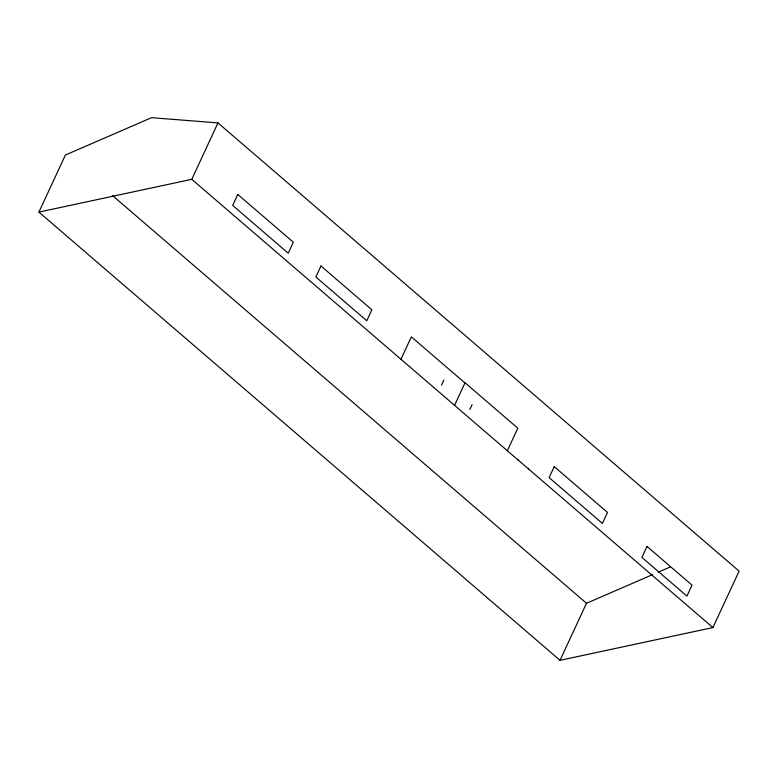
<?xml version="1.0" encoding="UTF-8"?>
<svg xmlns="http://www.w3.org/2000/svg" width="778" height="778" viewBox="0 0 778 778"><rect width="100%" height="100%" fill="white"/><g stroke="black" fill="none" stroke-linecap="round" stroke-linejoin="round"><path stroke-width="1.17" d="M38.9 212.102L65.391 155.036L151.564 117.672L217.976 122.905L739.1 571.14L712.911 627.564L560.024 660.327L38.9 212.102L191.777 179.329L712.911 627.564M191.777 179.329L217.976 122.905M400.952 359.251L411.348 336.864L464.962 382.98M441.534 385.071L443.839 380.121M454.566 405.357L465.04 382.795L517.817 428.192L507.344 450.754M469.873 409.442L472.081 404.677M518.07 459.983L518.313 459.448M528.379 468.842L528.622 468.307M560.024 660.327L586.515 603.271L652.81 574.524M658.334 572.131L670.49 566.861M112.343 195.424L586.515 603.271M237.796 194.451L232.69 205.441L288.22 253.2L293.316 242.211L237.796 194.451M320.944 265.979L315.849 276.968L366.788 320.779L371.884 309.79L320.944 265.979M554.228 466.615L549.122 477.604L602.405 523.438L607.511 512.449L554.228 466.615M647.004 546.419L641.899 557.408L686.925 596.133L692.021 585.144L647.004 546.419"/></g></svg>
